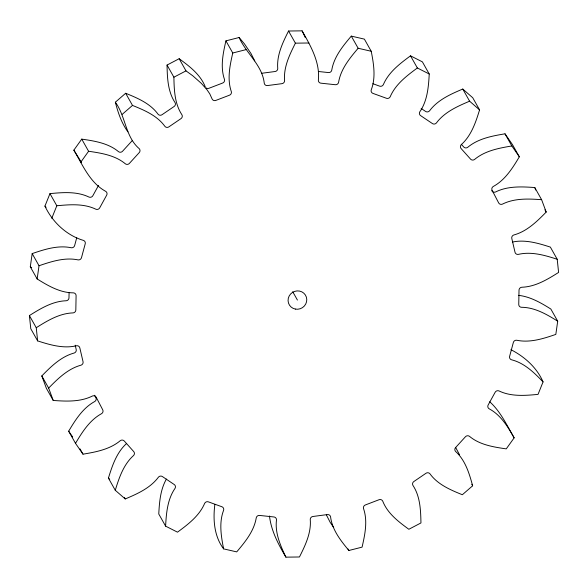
<?xml version="1.0" encoding="UTF-8"?>
<svg xmlns="http://www.w3.org/2000/svg" width="588" height="588" viewBox="0 0 588 588"><rect width="100%" height="100%" fill="white"/><g stroke="black" fill="none" stroke-linecap="round" stroke-linejoin="round"><path stroke-width="0.88" d="M69.083 292.457L68.987 297.712A2.962 2.859 -29.4 0 1 66.135 300.762C52.611 301.203 40.535 308.553 29.4 315.572L30.789 328.743L37.632 340.893C50.009 344.891 63.423 348.838 76.44 345.773A2.962 2.859 -29.4 0 1 79.85 348L83.018 361.576A2.962 2.859 -29.4 0 1 80.968 365.185C67.921 368.757 57.852 378.672 48.65 388.087L53.221 400.45C66.29 401.391 80.335 402.067 92.382 396.04A2.962 2.859 -29.4 0 1 96.256 397.378L102.672 409.718A2.962 2.859 -29.4 0 1 101.548 413.673C89.707 420.133 82.224 432.07 75.507 443.337L82.996 454.179C95.976 452.01 109.86 449.401 120.231 440.728A2.962 2.859 -29.4 0 1 124.355 441.103L133.638 451.488A2.962 2.859 -29.4 0 1 133.505 455.568C123.539 464.527 119.085 477.809 115.27 490.267L125.237 498.955C137.364 493.824 150.293 488.091 158.385 477.243A2.962 2.859 -29.4 0 1 162.508 476.633L174.121 484.461A2.962 2.859 -29.4 0 1 174.989 488.422C167.433 499.366 166.301 513.236 165.61 526.142L177.488 532.169C188.057 524.393 199.31 515.867 204.617 503.453A2.962 2.859 -29.4 0 1 208.505 501.902L221.779 506.709A2.962 2.859 -29.4 0 1 223.587 510.325C218.861 522.659 221.147 536.3 223.616 548.876L236.707 551.889C245.123 541.938 254.067 531.096 256.243 517.852A2.962 2.859 -29.4 0 1 259.668 515.441L273.824 516.955A2.962 2.859 -29.4 0 1 276.478 520.013C274.868 533.051 280.447 545.649 285.908 557.152L299.454 556.983C305.253 545.429 311.368 532.868 310.258 519.594A2.962 2.859 -29.4 0 1 313.029 516.47L327.244 514.596A2.962 2.859 -29.4 0 1 330.581 516.918C332.205 529.928 340.761 540.717 348.875 550.486L362.076 547.141C364.942 534.646 367.853 521.071 363.531 508.576A2.962 2.859 -29.4 0 1 365.479 504.916L378.929 499.771A2.962 2.859 -29.4 0 1 382.766 501.226C387.565 513.449 398.561 521.776 408.844 529.274L420.949 522.945C420.714 510.208 420.207 496.404 412.967 485.438A2.962 2.859 -29.4 0 1 413.974 481.454L425.881 473.34A2.962 2.859 -29.4 0 1 429.982 473.84C437.715 484.534 450.489 489.929 462.344 494.736L472.642 485.791C469.305 473.538 465.395 460.33 455.678 451.533A2.962 2.859 -29.4 0 1 455.693 447.453L465.365 436.84A2.962 2.859 -29.4 0 1 469.503 436.355C479.712 444.866 493.494 447.034 506.253 448.879L514.147 437.847C506.885 425.3 500.638 411.637 489.708 401.744M372.858 83.694L379.495 86.098A2.962 2.859 -29.4 0 0 383.383 84.547C388.69 72.133 399.943 63.607 410.512 55.831L422.39 61.858L429.233 74.007C428.542 86.906 427.41 100.783 419.861 111.727A2.962 2.859 -29.4 0 0 420.721 115.689L432.334 123.509A2.962 2.859 -29.4 0 0 436.458 122.907C444.55 112.058 457.479 106.325 469.606 101.195L479.573 109.875C475.758 122.341 471.311 135.622 461.345 144.582A2.962 2.859 -29.4 0 0 461.205 148.661L470.488 159.039A2.962 2.859 -29.4 0 0 474.612 159.422C484.99 150.749 498.867 148.132 511.847 145.964L519.336 156.805C512.618 168.08 505.136 180.009 493.303 186.469A2.962 2.859 -29.4 0 0 492.171 190.431L498.587 202.764A2.962 2.859 -29.4 0 0 502.468 204.109C514.507 198.083 528.561 198.751 541.621 199.692L546.193 212.062C536.998 221.478 526.921 231.393 513.875 234.965A2.962 2.859 -29.4 0 0 511.825 238.566L514.992 252.149A2.962 2.859 -29.4 0 0 518.403 254.369C531.42 251.311 544.841 255.258 557.211 259.257L558.6 272.428C547.465 279.447 535.389 286.797 521.865 287.238A2.962 2.859 -29.4 0 0 519.013 290.288L518.756 304.312A2.962 2.859 -29.4 0 0 521.497 307.289C534.771 307.348 546.759 314.367 557.703 321.188L555.822 334.403C543.422 338.637 530.016 343.01 516.815 340.261A2.962 2.859 -29.4 0 0 513.324 342.569L509.649 356.232A2.962 2.859 -29.4 0 0 511.567 359.79C524.356 362.972 534.205 372.674 543.062 381.899L538.035 394.379C525.084 395.606 511.097 396.753 499.021 390.946A2.962 2.859 -29.4 0 0 495.089 392.387L488.216 404.889A2.962 2.859 -29.4 0 0 489.194 408.822C500.785 414.974 507.878 426.778 514.147 437.847M37.632 340.893L36.243 327.722C47.378 320.695 59.454 313.345 72.978 312.904A2.962 2.859 -29.4 0 0 75.83 309.861L76.095 295.83A2.962 2.859 -29.4 0 0 73.346 292.853C60.079 292.795 48.084 285.775 37.147 278.955L30.297 266.812L32.178 253.597C44.578 249.363 57.984 244.99 71.185 247.739A2.962 2.859 -29.4 0 0 74.676 245.431L76.741 237.743M37.147 278.955L39.021 265.747L32.178 253.597M214.863 504.43C212.907 519.616 214.113 536.256 223.616 548.876M254.736 60.88L250.966 53.486L244.439 43.887L239.125 37.514L225.924 40.859C223.058 53.354 220.147 66.929 224.469 79.424A2.962 2.859 -29.4 0 1 222.521 83.084L209.071 88.229A2.962 2.859 -29.4 0 1 206.16 87.935M225.924 40.859L232.767 53.001C229.901 65.496 226.99 79.071 231.312 91.574A2.962 2.859 -29.4 0 1 229.371 95.234L215.914 100.379A2.962 2.859 -29.4 0 1 212.077 98.924L209.769 93.83L206.969 89.721L201.478 83.489L192.754 75.771L185.999 70.876L179.156 58.727L167.051 65.055C167.286 77.792 167.793 91.596 175.033 102.562A2.962 2.859 -29.4 0 1 174.026 106.546L162.119 114.66A2.962 2.859 -29.4 0 1 158.018 114.16C150.285 103.466 137.511 98.071 125.656 93.264L115.358 102.209C118.019 112.602 121.51 123.076 127.897 131.815M115.27 490.267L108.427 478.125C112.242 465.659 116.689 452.378 126.655 443.418M39.021 265.747C51.421 261.513 64.827 257.132 78.028 259.881A2.962 2.859 -29.4 0 0 81.519 257.573L85.194 243.91A2.962 2.859 -29.4 0 0 83.275 240.352C66.437 235.318 52.295 221.882 44.938 206.101L49.965 193.621C62.916 192.394 76.903 191.247 88.979 197.054A2.962 2.859 -29.4 0 0 92.911 195.613L98.497 185.455M51.781 218.251L56.808 205.763L49.965 193.621M429.233 74.007L417.355 67.98C406.786 75.756 395.533 84.275 390.226 96.689A2.962 2.859 -29.4 0 1 386.338 98.24L373.064 93.433A2.962 2.859 -29.4 0 1 371.256 89.817C375.982 77.491 373.696 63.842 371.226 51.266L358.143 48.253C349.72 58.205 340.775 69.046 338.6 82.291A2.962 2.859 -29.4 0 1 335.175 84.701L321.019 83.187A2.962 2.859 -29.4 0 1 318.365 80.13C320.173 62.321 310.582 45.761 302.092 30.848L288.546 31.017C282.747 42.571 276.632 55.132 277.742 68.406A2.962 2.859 -29.4 0 1 274.971 71.53L261.645 73.287M288.546 31.017L295.397 43.167C289.59 54.713 283.475 67.275 284.585 80.556A2.962 2.859 -29.4 0 1 281.821 83.68L267.599 85.547A2.962 2.859 -29.4 0 1 264.262 83.224C262.277 65.077 246.188 53.42 239.125 37.514M75.507 443.337L68.664 431.195C75.382 419.92 82.864 407.991 94.697 401.53A2.962 2.859 -29.4 0 0 95.829 397.569L94.624 395.261M166.419 479.066C160.37 489.547 159.414 502.145 158.767 513.993L165.61 526.142M56.808 205.763C69.766 204.543 83.753 203.397 95.829 209.196A2.962 2.859 -29.4 0 0 99.754 207.762L106.626 195.253A2.962 2.859 -29.4 0 0 105.649 191.328C89.846 182.692 82.621 164.912 73.853 150.153L81.747 139.121C94.506 140.966 108.288 143.134 118.497 151.645A2.962 2.859 -29.4 0 0 122.635 151.16L132.307 140.547M80.696 162.295L88.59 151.263C101.349 153.108 115.13 155.283 125.34 163.795A2.962 2.859 -29.4 0 0 129.478 163.31L139.15 152.689A2.962 2.859 -29.4 0 0 139.165 148.617C125.259 136.666 125.766 116.38 115.358 102.209M371.226 51.266L364.384 39.124L351.293 36.111C342.877 46.062 333.933 56.904 331.757 70.148A2.962 2.859 -29.4 0 1 328.332 72.559L318.6 71.516M53.221 400.45L46.379 388.308L41.807 375.938C51.002 366.522 61.078 356.607 74.125 353.035A2.962 2.859 -29.4 0 0 76.175 349.434L75.191 345.185M122.201 114.351L132.498 105.414C144.361 110.213 157.128 115.608 164.861 126.31A2.962 2.859 -29.4 0 0 168.962 126.81L180.876 118.695A2.962 2.859 -29.4 0 0 181.883 114.704C174.636 103.738 174.136 89.935 173.894 77.204L167.051 65.055M173.894 77.204L185.999 70.876M479.573 109.875L472.73 97.733L462.763 89.045C450.636 94.176 437.707 99.909 429.615 110.757A2.962 2.859 -29.4 0 1 425.491 111.367L421.133 108.427M232.767 53.001L245.968 49.657M512.369 242.072C525.143 239.279 538.248 243.211 550.368 247.107L557.211 259.257M519.336 156.805L512.493 144.663L505.004 133.821C492.024 135.99 478.14 138.599 467.769 147.272A2.962 2.859 -29.4 0 1 463.645 146.897L461.323 144.295M295.397 43.167L308.935 42.99M518.741 295.374C530.45 296.734 541.034 302.871 550.853 309.045L557.703 321.188M541.621 199.692L534.779 187.55C521.71 186.609 507.665 185.933 495.618 191.96A2.962 2.859 -29.4 0 1 491.744 190.622M510.913 349.676C524.606 356.703 536.851 367.581 543.062 381.899M30.297 266.812L31.715 267.694M179.156 58.727C189.439 66.224 200.434 74.551 205.234 86.774M108.427 478.125L109.75 479.279M44.938 206.101L46.084 207.307M81.519 162.486L73.853 150.153M68.664 431.195L72.662 436.98M333.705 527.532L330.191 522.365L326.421 514.978M505.004 133.821L511.847 145.964M544.914 209.784L546.193 212.062M462.763 89.045L469.606 101.195M410.512 55.831L417.355 67.98M351.293 36.111L358.143 48.253M471.789 484.277L472.642 485.791M292.714 291.721L297.425 300.071M125.656 93.264L132.498 105.414M348.015 548.971L348.875 550.486M81.747 139.121L88.59 151.263M285.908 557.152C278.396 544.437 271.186 530.883 269.48 515.992M29.4 315.572L36.243 327.722M124.384 497.433L125.237 498.955M41.807 375.938L48.65 388.087M80.005 448.865L82.996 454.179M455.641 447.431L459.522 454.759M302.092 30.848L305.297 37.581M534.779 187.55L535.697 190.02M295.382 309.09A9.437 9.099 -29.4 0 0 306.348 297.058A9.437 9.099 -29.4 0 0 290.531 294.074A9.437 9.099 -29.4 0 0 295.382 309.09"/></g></svg>
